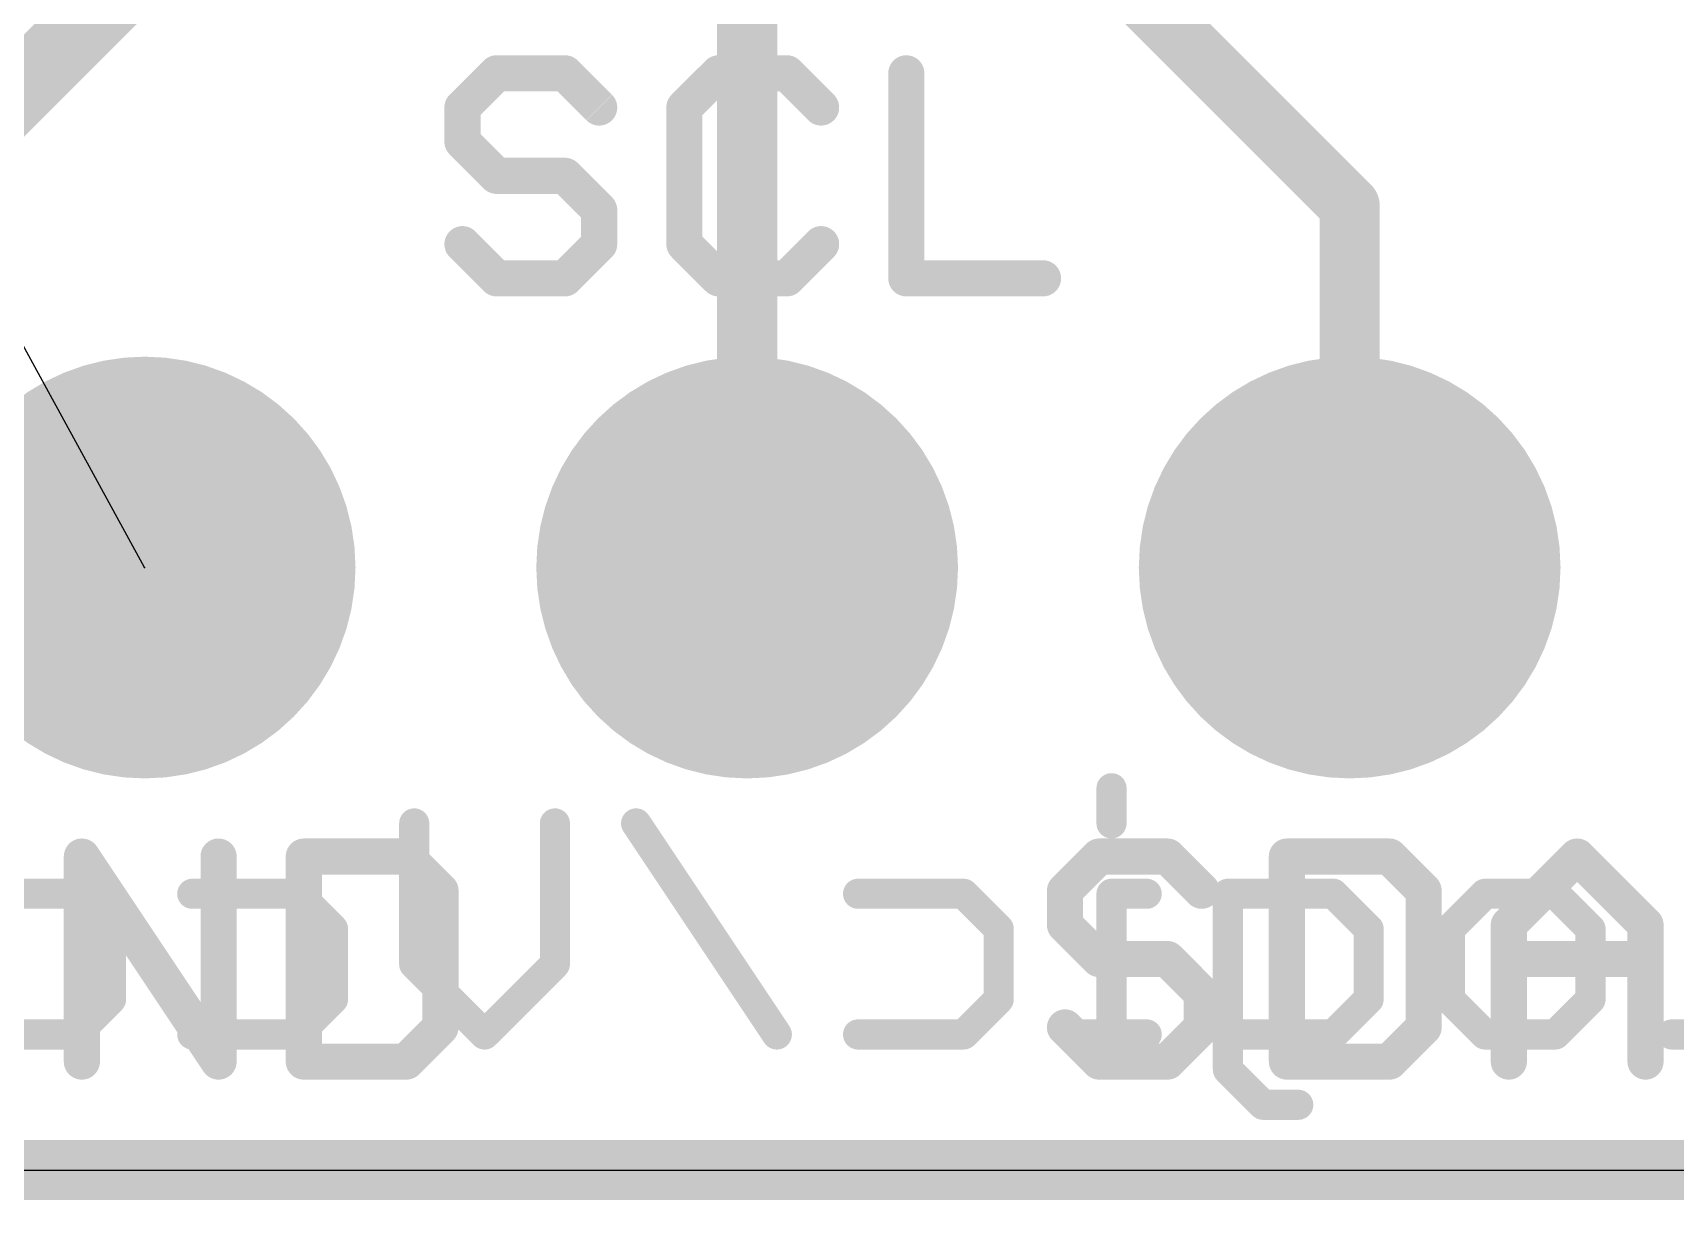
# Model space of a CAD drawing. Extents: x -0.1 to 25.5, y -0.1 to 17.9.
# Drawn here: x 12.23 to 19.15, y -0.13 to 4.79 of the extents above; entities that cross this region are included whole.
import ezdxf

# ---------------------------------------------------------------- set-up
doc = ezdxf.new("R2010")
doc.units = 0
for name, color, linetype in [('1', 12, 'CONTINUOUS'), ('16', 5, 'CONTINUOUS'), ('17', 110, 'CONTINUOUS'), ('19', 53, 'CONTINUOUS'), ('20', 53, 'CONTINUOUS'), ('21', 40, 'CONTINUOUS'), ('22', 6, 'CONTINUOUS'), ('23', 53, 'CONTINUOUS'), ('51', 253, 'CONTINUOUS')]:
    doc.layers.add(name, color=color, linetype=linetype)

# ---------------------------------------------------------------- blocks, each defined once
blk = doc.blocks.new('RECT')
blk.add_solid([(-0.5, -0.5), (0.5, -0.5), (-0.5, 0.5), (0.5, 0.5)])
blk = doc.blocks.new('ROUNDP')
at = {"const_width": 0.5}
blk.add_lwpolyline([(0, -0.25, 1), (0, 0.25, 1), (0, -0.25)], format="xyb", dxfattribs=at)

msp = doc.modelspace()

# ---------------------------------------------------------------- linework, layer by layer
at = {"layer": '1'}
for points, const_width in [([(15.24, 5.842), (15.24, 2.54)], 0.254), ([(10.16, 2.54), (12.661, 5.041)], 0.3048), ([(25.4, 0), (0, 0)], 0.254)]:
    msp.add_lwpolyline(points, dxfattribs=dict(at, const_width=const_width))
at = {"layer": '1', "const_width": 0.127}
msp.add_lwpolyline([(15.1765, 2.54, 1), (15.3035, 2.54)], format="xyb", dxfattribs=at)
at = {"layer": '16', "const_width": 0.254}
for points in [[(16.764, 5.08), (17.78, 4.064)], [(17.78, 4.064), (17.78, 2.54)], [(25.4, 0), (0, 0)]]:
    msp.add_lwpolyline(points, dxfattribs=at)
at = {"layer": '16', "const_width": 0.127}
for points in [[(17.8435, 4.064, 1), (17.7165, 4.064)], [(17.7351, 4.0191, 1), (17.8249, 4.1089)], [(17.7165, 2.54, 1), (17.8435, 2.54)]]:
    msp.add_lwpolyline(points, format="xyb", dxfattribs=at)
at = {"layer": '19'}
msp.add_line((12.7, 2.54), (10.961, 5.715), dxfattribs=at)
at = {"layer": '20'}
msp.add_line((2.54, 0), (22.86, 0), dxfattribs=at)
at = {"layer": '21', "const_width": 0.1524}
for points in [[(14.184, 4.6235), (14.0399, 4.4795)], [(14.4721, 4.6235), (14.184, 4.6235)], [(14.6161, 4.4795), (14.4721, 4.6235)], [(15.1195, 4.6235), (14.9754, 4.4795)], [(15.4076, 4.6235), (15.1195, 4.6235)], [(15.5517, 4.4795), (15.4076, 4.6235)], [(15.911, 4.6235), (15.911, 3.7592)], [(14.0399, 4.4795), (14.0399, 4.3354)], [(14.9754, 4.4795), (14.9754, 3.9033)], [(14.0399, 4.3354), (14.184, 4.1914)], [(14.184, 4.1914), (14.4721, 4.1914)], [(14.4721, 4.1914), (14.6161, 4.0473)], [(14.6161, 4.0473), (14.6161, 3.9033)], [(14.184, 3.7592), (14.0399, 3.9033)], [(14.6161, 3.9033), (14.4721, 3.7592)], [(14.9754, 3.9033), (15.1195, 3.7592)], [(15.4076, 3.7592), (15.5517, 3.9033)], [(14.4721, 3.7592), (14.184, 3.7592)], [(15.1195, 3.7592), (15.4076, 3.7592)], [(15.911, 3.7592), (16.4872, 3.7592)], [(12.4354, 0.4572), (12.4354, 1.3215)], [(12.4354, 1.3215), (13.0117, 0.4572)], [(13.0117, 0.4572), (13.0117, 1.3215)], [(13.371, 1.3215), (13.371, 0.4572)], [(13.8031, 1.3215), (13.371, 1.3215)], [(13.9472, 1.1775), (13.8031, 1.3215)], [(16.724, 1.3215), (16.5799, 1.1775)], [(17.0121, 1.3215), (16.724, 1.3215)], [(17.1561, 1.1775), (17.0121, 1.3215)], [(17.5154, 1.3215), (17.5154, 0.4572)], [(17.9476, 1.3215), (17.5154, 1.3215)], [(18.0917, 1.1775), (17.9476, 1.3215)], [(18.451, 1.0334), (18.7391, 1.3215)], [(18.7391, 1.3215), (19.0272, 1.0334)], [(13.9472, 0.6013), (13.9472, 1.1775)], [(16.5799, 1.1775), (16.5799, 1.0334)], [(18.0917, 0.6013), (18.0917, 1.1775)], [(16.5799, 1.0334), (16.724, 0.8894)], [(18.451, 0.4572), (18.451, 1.0334)], [(19.0272, 1.0334), (19.0272, 0.4572)], [(16.724, 0.8894), (17.0121, 0.8894)], [(17.0121, 0.8894), (17.1561, 0.7453)], [(18.451, 0.8894), (19.0272, 0.8894)], [(17.1561, 0.7453), (17.1561, 0.6013)], [(13.8031, 0.4572), (13.9472, 0.6013)], [(16.724, 0.4572), (16.5799, 0.6013)], [(17.1561, 0.6013), (17.0121, 0.4572)], [(17.9476, 0.4572), (18.0917, 0.6013)], [(13.371, 0.4572), (13.8031, 0.4572)], [(17.0121, 0.4572), (16.724, 0.4572)], [(17.5154, 0.4572), (17.9476, 0.4572)]]:
    msp.add_lwpolyline(points, dxfattribs=at)
at = {"layer": '21', "const_width": 0.0762}
for points in [[(14.184, 4.6616, 1), (14.184, 4.5854)], [(14.2109, 4.5966, 1), (14.157, 4.6505)], [(14.499, 4.6505, 1), (14.4451, 4.5966)], [(14.4721, 4.5854, 1), (14.4721, 4.6616)], [(15.1195, 4.6616, 1), (15.1195, 4.5854)], [(15.1464, 4.5966, 1), (15.0926, 4.6505)], [(15.4346, 4.6505, 1), (15.3807, 4.5966)], [(15.4076, 4.5854, 1), (15.4076, 4.6616)], [(15.9491, 4.6235, 1), (15.8729, 4.6235)], [(14.078, 4.4795, 1), (14.0018, 4.4795)], [(14.013, 4.5064, 1), (14.0669, 4.4525)], [(14.5892, 4.4525, 1), (14.6431, 4.5064)], [(15.0135, 4.4795, 1), (14.9373, 4.4795)], [(14.9485, 4.5064, 1), (15.0024, 4.4525)], [(15.5247, 4.4525, 1), (15.5786, 4.5064)], [(14.0669, 4.3624, 1), (14.013, 4.3085)], [(14.0018, 4.3354, 1), (14.078, 4.3354)], [(14.184, 4.2295, 1), (14.184, 4.1533)], [(14.157, 4.1644, 1), (14.2109, 4.2183)], [(14.499, 4.2183, 1), (14.4451, 4.1644)], [(14.4721, 4.1533, 1), (14.4721, 4.2295)], [(14.6542, 4.0473, 1), (14.578, 4.0473)], [(14.5892, 4.0204, 1), (14.6431, 4.0743)], [(14.0669, 3.9302, 1), (14.013, 3.8763)], [(14.6431, 3.8763, 1), (14.5892, 3.9302)], [(15.0024, 3.9302, 1), (14.9485, 3.8763)], [(15.5786, 3.8763, 1), (15.5247, 3.9302)], [(14.578, 3.9033, 1), (14.6542, 3.9033)], [(14.9373, 3.9033, 1), (15.0135, 3.9033)], [(14.184, 3.7973, 1), (14.184, 3.7211)], [(14.157, 3.7323, 1), (14.2109, 3.7861)], [(14.4451, 3.7861, 1), (14.499, 3.7323)], [(14.4721, 3.7211, 1), (14.4721, 3.7973)], [(15.1195, 3.7973, 1), (15.1195, 3.7211)], [(15.0926, 3.7323, 1), (15.1464, 3.7861)], [(15.3807, 3.7861, 1), (15.4346, 3.7323)], [(15.4076, 3.7211, 1), (15.4076, 3.7973)], [(15.911, 3.7973, 1), (15.911, 3.7211)], [(16.4872, 3.7211, 1), (16.4872, 3.7973)], [(15.8729, 3.7592, 1), (15.9491, 3.7592)], [(12.4671, 1.3427, 1), (12.4037, 1.3004)], [(12.4735, 1.3215, 1), (12.3973, 1.3215)], [(13.0498, 1.3215, 1), (12.9736, 1.3215)], [(13.4091, 1.3215, 1), (13.3329, 1.3215)], [(13.371, 1.3596, 1), (13.371, 1.2834)], [(13.8301, 1.3485, 1), (13.7762, 1.2946)], [(13.8031, 1.2834, 1), (13.8031, 1.3596)], [(16.724, 1.3596, 1), (16.724, 1.2834)], [(16.7509, 1.2946, 1), (16.697, 1.3485)], [(17.039, 1.3485, 1), (16.9851, 1.2946)], [(17.0121, 1.2834, 1), (17.0121, 1.3596)], [(17.5535, 1.3215, 1), (17.4773, 1.3215)], [(17.5154, 1.3596, 1), (17.5154, 1.2834)], [(17.9746, 1.3485, 1), (17.9207, 1.2946)], [(17.9476, 1.2834, 1), (17.9476, 1.3596)], [(18.766, 1.3485, 1), (18.7121, 1.2946)], [(18.766, 1.2946, 1), (18.7121, 1.3485)], [(13.9853, 1.1775, 1), (13.9091, 1.1775)], [(16.618, 1.1775, 1), (16.5418, 1.1775)], [(18.1298, 1.1775, 1), (18.0536, 1.1775)], [(13.9202, 1.1505, 1), (13.9741, 1.2044)], [(16.553, 1.2044, 1), (16.6069, 1.1505)], [(17.1292, 1.1505, 1), (17.1831, 1.2044)], [(18.0647, 1.1505, 1), (18.1186, 1.2044)], [(16.6069, 1.0604, 1), (16.553, 1.0065)], [(18.4891, 1.0334, 1), (18.4129, 1.0334)], [(19.0653, 1.0334, 1), (18.9891, 1.0334)], [(16.5418, 1.0334, 1), (16.618, 1.0334)], [(18.424, 1.0604, 1), (18.4779, 1.0065)], [(19.0002, 1.0065, 1), (19.0541, 1.0604)], [(16.724, 0.9275, 1), (16.724, 0.8513)], [(16.697, 0.8624, 1), (16.7509, 0.9163)], [(17.039, 0.9163, 1), (16.9851, 0.8624)], [(17.0121, 0.8513, 1), (17.0121, 0.9275)], [(18.451, 0.9275, 1), (18.451, 0.8513)], [(19.0272, 0.8513, 1), (19.0272, 0.9275)], [(17.1942, 0.7453, 1), (17.118, 0.7453)], [(17.1292, 0.7184, 1), (17.1831, 0.7723)], [(13.9091, 0.6013, 1), (13.9853, 0.6013)], [(13.9741, 0.5743, 1), (13.9202, 0.6282)], [(16.6069, 0.6282, 1), (16.553, 0.5743)], [(17.118, 0.6013, 1), (17.1942, 0.6013)], [(17.1831, 0.5743, 1), (17.1292, 0.6282)], [(18.0536, 0.6013, 1), (18.1298, 0.6013)], [(18.1186, 0.5743, 1), (18.0647, 0.6282)], [(12.3973, 0.4572, 1), (12.4735, 0.4572)], [(12.9736, 0.4572, 1), (13.0498, 0.4572)], [(12.98, 0.4361, 1), (13.0434, 0.4783)], [(13.371, 0.4953, 1), (13.371, 0.4191)], [(13.3329, 0.4572, 1), (13.4091, 0.4572)], [(13.7762, 0.4841, 1), (13.8301, 0.4303)], [(13.8031, 0.4191, 1), (13.8031, 0.4953)], [(16.724, 0.4953, 1), (16.724, 0.4191)], [(16.697, 0.4303, 1), (16.7509, 0.4841)], [(16.9851, 0.4841, 1), (17.039, 0.4303)], [(17.0121, 0.4191, 1), (17.0121, 0.4953)], [(17.5154, 0.4953, 1), (17.5154, 0.4191)], [(17.4773, 0.4572, 1), (17.5535, 0.4572)], [(17.9207, 0.4841, 1), (17.9746, 0.4303)], [(17.9476, 0.4191, 1), (17.9476, 0.4953)], [(18.4129, 0.4572, 1), (18.4891, 0.4572)], [(18.9891, 0.4572, 1), (19.0653, 0.4572)]]:
    msp.add_lwpolyline(points, format="xyb", dxfattribs=at)
at = {"layer": '22', "const_width": 0.127}
for points in [[(16.776, 1.6096), (16.776, 1.4613)], [(13.8364, 0.8681), (13.8364, 1.4613)], [(14.4296, 1.4613), (14.4296, 0.8681)], [(15.3651, 0.5715), (14.7719, 1.4613)], [(11.9654, 1.1647), (12.4103, 1.1647)], [(12.4103, 1.1647), (12.5585, 1.0164)], [(12.9009, 1.1647), (13.3458, 1.1647)], [(13.3458, 1.1647), (13.4941, 1.0164)], [(15.7075, 1.1647), (16.1523, 1.1647)], [(16.1523, 1.1647), (16.3006, 1.0164)], [(16.9243, 1.1647), (16.776, 1.1647)], [(16.776, 1.1647), (16.776, 0.5715)], [(17.2666, 0.4232), (17.2666, 1.1647)], [(17.2666, 1.1647), (17.7115, 1.1647)], [(17.7115, 1.1647), (17.8598, 1.0164)], [(18.2022, 1.0164), (18.3505, 1.1647)], [(18.3505, 1.1647), (18.647, 1.1647)], [(18.647, 1.1647), (18.7953, 1.0164)], [(12.5585, 1.0164), (12.5585, 0.7198)], [(13.4941, 1.0164), (13.4941, 0.7198)], [(16.3006, 1.0164), (16.3006, 0.7198)], [(17.8598, 1.0164), (17.8598, 0.7198)], [(18.2022, 0.7198), (18.2022, 1.0164)], [(18.7953, 1.0164), (18.7953, 0.7198)], [(14.133, 0.5715), (13.8364, 0.8681)], [(14.4296, 0.8681), (14.133, 0.5715)], [(12.5585, 0.7198), (12.4103, 0.5715)], [(13.4941, 0.7198), (13.3458, 0.5715)], [(16.3006, 0.7198), (16.1523, 0.5715)], [(17.8598, 0.7198), (17.7115, 0.5715)], [(18.3505, 0.5715), (18.2022, 0.7198)], [(18.7953, 0.7198), (18.647, 0.5715)], [(12.4103, 0.5715), (11.9654, 0.5715)], [(13.3458, 0.5715), (12.9009, 0.5715)], [(16.1523, 0.5715), (15.7075, 0.5715)], [(16.9243, 0.5715), (16.6277, 0.5715)], [(17.7115, 0.5715), (17.2666, 0.5715)], [(18.647, 0.5715), (18.3505, 0.5715)], [(19.7309, 0.5715), (19.1377, 0.5715)], [(17.4149, 0.2749), (17.2666, 0.4232)], [(17.5632, 0.2749), (17.4149, 0.2749)]]:
    msp.add_lwpolyline(points, dxfattribs=at)
at = {"layer": '22', "const_width": 0.0635}
for points in [[(16.8078, 1.6096, 1), (16.7443, 1.6096)], [(13.8682, 1.4613, 1), (13.8047, 1.4613)], [(14.4613, 1.4613, 1), (14.3978, 1.4613)], [(14.7983, 1.4789, 1), (14.7455, 1.4436)], [(16.7443, 1.4613, 1), (16.8078, 1.4613)], [(12.4327, 1.1871, 1), (12.3878, 1.1422)], [(12.4103, 1.1329, 1), (12.4103, 1.1964)], [(12.9009, 1.1964, 1), (12.9009, 1.1329)], [(13.3682, 1.1871, 1), (13.3233, 1.1422)], [(13.3458, 1.1329, 1), (13.3458, 1.1964)], [(15.7075, 1.1964, 1), (15.7075, 1.1329)], [(16.1748, 1.1871, 1), (16.1299, 1.1422)], [(16.1523, 1.1329, 1), (16.1523, 1.1964)], [(16.8078, 1.1647, 1), (16.7443, 1.1647)], [(16.776, 1.1964, 1), (16.776, 1.1329)], [(16.9243, 1.1329, 1), (16.9243, 1.1964)], [(17.2984, 1.1647, 1), (17.2349, 1.1647)], [(17.2666, 1.1964, 1), (17.2666, 1.1329)], [(17.734, 1.1871, 1), (17.6891, 1.1422)], [(17.7115, 1.1329, 1), (17.7115, 1.1964)], [(18.3505, 1.1964, 1), (18.3505, 1.1329)], [(18.3729, 1.1422, 1), (18.328, 1.1871)], [(18.6695, 1.1871, 1), (18.6246, 1.1422)], [(18.647, 1.1329, 1), (18.647, 1.1964)], [(12.5903, 1.0164, 1), (12.5268, 1.0164)], [(12.5361, 0.9939, 1), (12.581, 1.0388)], [(13.5258, 1.0164, 1), (13.4623, 1.0164)], [(13.4716, 0.9939, 1), (13.5165, 1.0388)], [(16.3324, 1.0164, 1), (16.2689, 1.0164)], [(16.2782, 0.9939, 1), (16.3231, 1.0388)], [(17.8916, 1.0164, 1), (17.8281, 1.0164)], [(17.8374, 0.9939, 1), (17.8823, 1.0388)], [(18.2339, 1.0164, 1), (18.1704, 1.0164)], [(18.1797, 1.0388, 1), (18.2246, 0.9939)], [(18.8271, 1.0164, 1), (18.7636, 1.0164)], [(18.7729, 0.9939, 1), (18.8178, 1.0388)], [(13.8589, 0.8905, 1), (13.814, 0.8456)], [(14.452, 0.8456, 1), (14.4071, 0.8905)], [(13.8047, 0.8681, 1), (13.8682, 0.8681)], [(14.3978, 0.8681, 1), (14.4613, 0.8681)], [(12.581, 0.6973, 1), (12.5361, 0.7422)], [(13.5165, 0.6973, 1), (13.4716, 0.7422)], [(16.3231, 0.6973, 1), (16.2782, 0.7422)], [(17.8823, 0.6973, 1), (17.8374, 0.7422)], [(18.2246, 0.7422, 1), (18.1797, 0.6973)], [(18.8178, 0.6973, 1), (18.7729, 0.7422)], [(12.5268, 0.7198, 1), (12.5903, 0.7198)], [(13.4623, 0.7198, 1), (13.5258, 0.7198)], [(16.2689, 0.7198, 1), (16.3324, 0.7198)], [(17.8281, 0.7198, 1), (17.8916, 0.7198)], [(18.1704, 0.7198, 1), (18.2339, 0.7198)], [(18.7636, 0.7198, 1), (18.8271, 0.7198)], [(12.3878, 0.594, 1), (12.4327, 0.549)], [(12.4103, 0.5397, 1), (12.4103, 0.6033)], [(12.9009, 0.6033, 1), (12.9009, 0.5397)], [(13.3233, 0.594, 1), (13.3682, 0.549)], [(13.3458, 0.5397, 1), (13.3458, 0.6033)], [(14.1105, 0.594, 1), (14.1555, 0.549)], [(14.1105, 0.549, 1), (14.1555, 0.594)], [(15.7075, 0.6033, 1), (15.7075, 0.5397)], [(16.1299, 0.594, 1), (16.1748, 0.549)], [(16.1523, 0.5397, 1), (16.1523, 0.6033)], [(16.6277, 0.6033, 1), (16.6277, 0.5397)], [(16.9243, 0.5397, 1), (16.9243, 0.6033)], [(17.2666, 0.6033, 1), (17.2666, 0.5397)], [(17.6891, 0.594, 1), (17.734, 0.549)], [(17.7115, 0.5397, 1), (17.7115, 0.6033)], [(18.3505, 0.6033, 1), (18.3505, 0.5397)], [(18.328, 0.549, 1), (18.3729, 0.594)], [(18.6246, 0.594, 1), (18.6695, 0.549)], [(18.647, 0.5397, 1), (18.647, 0.6033)], [(19.1377, 0.6033, 1), (19.1377, 0.5397)], [(15.3387, 0.5539, 1), (15.3915, 0.5891)], [(16.7443, 0.5715, 1), (16.8078, 0.5715)], [(17.2891, 0.4457, 1), (17.2442, 0.4008)], [(17.2349, 0.4232, 1), (17.2984, 0.4232)], [(17.4149, 0.3067, 1), (17.4149, 0.2432)], [(17.3925, 0.2525, 1), (17.4374, 0.2974)], [(17.5632, 0.2432, 1), (17.5632, 0.3067)]]:
    msp.add_lwpolyline(points, format="xyb", dxfattribs=at)
at = {"layer": '23'}
msp.add_point((12.7, 2.54), dxfattribs=at)

# ---------------------------------------------------------------- block references
at = {"layer": '17', "xscale": 1.778, "yscale": 1.778, "rotation": 90}
for p in [(12.7, 2.54), (12.7, 2.54), (15.24, 2.54), (15.24, 2.54), (17.78, 2.54), (17.78, 2.54)]:
    msp.add_blockref('ROUNDP', p, dxfattribs=at)
at = {"layer": '51', "xscale": 0.508, "yscale": 0.508}
for p in [(12.7, 2.54), (15.24, 2.54), (17.78, 2.54)]:
    msp.add_blockref('RECT', p, dxfattribs=at)

doc.saveas('drawing.dxf')
